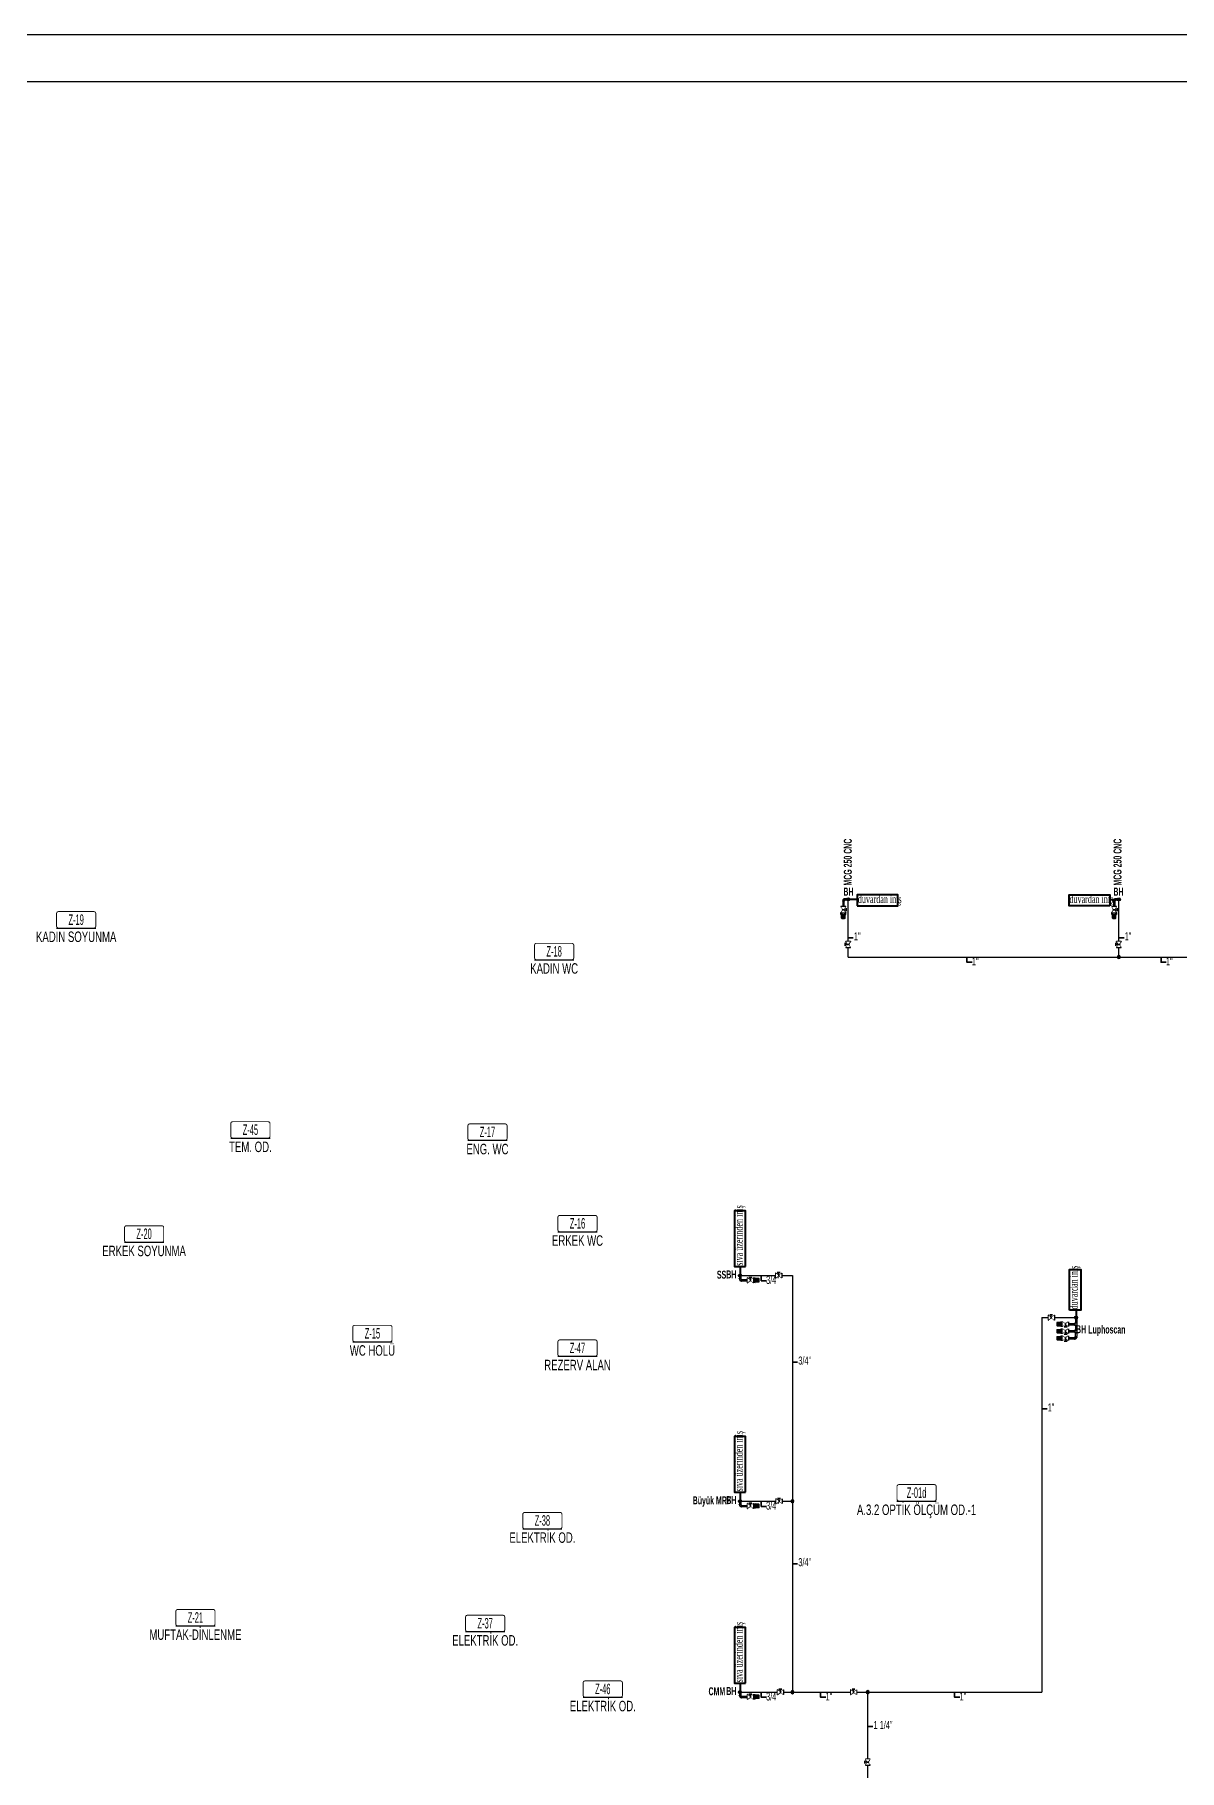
# Model space of a CAD drawing. Header units: centimetres. Extents: x 392964 to 515689, y 49661 to 58661.
# Drawn here: x 493120 to 495551, y 54975 to 58661 of the extents above; entities that cross this region are included whole.
import ezdxf
from ezdxf.enums import TextEntityAlignment as Align

# ---------------------------------------------------------------- set-up
doc = ezdxf.new("R2010")
doc.units = ezdxf.units.CM
doc.linetypes.add('MEDSISTEMBH_LINE', pattern=[1.5, 1.3, 0, -0.2])
for name, color, linetype in [('-M-MAHAL-DEBILER', 7, 'Continuous'), ('-M-MAHAL-ETIKET-NOT', 7, 'Continuous'), ('-M-MAHAL-ETIKET-NOTM', 7, 'Continuous'), ('-M-MAHAL-ETK-', 7, 'Continuous'), ('-M-MAHAL-HAVA-DEGISIM', 7, 'Continuous'), ('-M-MAHAL-NO', 7, 'Continuous'), ('-M-MAHAL-NOM', 7, 'Continuous'), ('RAKOR02', 132, 'Continuous'), ('vana-kuresel02', 2, 'Continuous')]:
    doc.layers.add(name, color=color, linetype=linetype)
for name, color, linetype, lineweight in [('0-KRCN-BAS HAVA', 101, 'BASINÇ HAVA', 35), ('0-KRCN-IST-KÜRESEL VANA', 4, 'Continuous', 25), ('0-KRCN-SHT-KÜRESEL VANA', 4, 'Continuous', 25), ('0-KRCN-Z-ANTET', 71, 'Continuous', 30), ('_MDS_0', 7, 'Continuous', 30), ('_MDS_BORU_22.00X1.00_BASINÇLI HAVA', 5, 'Continuous', 30), ('_MDS_DOWN-22.00X1.00', 5, 'Continuous', 30), ('_MDS_TEE', 7, 'Continuous', 30), ('MED.GAZ YAZI', 2, '0-A_LINE', 40)]:
    doc.layers.add(name, color=color, linetype=linetype, lineweight=lineweight)
doc.styles.add('-M-ISSO-TEXT-TTF', font='ARIALN.TTF')
doc.styles.add('-M-MHLETK-NOT', font='romans.shx', dxfattribs={"width": 0.7})
doc.styles.add('-M-MHLETK-TEXT', font='ARIALN.TTF', dxfattribs={"width": 0.7})
doc.styles.add('BAYBURT XREF$0$TIMES', font='times.ttf')
doc.styles.add('BORU', font='tahoma.ttf', dxfattribs={"width": 0.5})
doc.styles.add('ON', font='ARIALN.TTF', dxfattribs={"width": 0.8, "height": 6})
doc.styles.add('OYAK', font='arialbd.ttf')
doc.styles.get("Standard").update_dxf_attribs({"font": 'arial.ttf'})
doc.linetypes.add('0-A_LINE', pattern='A,100,-1.5,["A",BORU,S=9,R=0,X=0,Y=-4.5],-9,6', length=116.5)
doc.linetypes.add('BASINÇ HAVA', pattern='A,0.5,-0.2,["BH",Standard,S=0.1,R=0,X=-0.1,Y=-0.05],-0.2', length=0.9)

# ---------------------------------------------------------------- blocks, each defined once
blk = doc.blocks.new('M-MHLETK-YNG')
at = {"layer": '-M-MAHAL-ETK-', "color": 0}
for p, q in [((-2.08, 0), (2.08, 0)), ((-1.16, 0), (-1.16, 0))]:
    blk.add_line(p, q, dxfattribs=at)
blk.add_lwpolyline([(-1.88, 1.74, 0.1, 0.1, 0), (1.88, 1.74, 0.1, 0.1, -0.414214), (2.08, 1.54, 0.1, 0.1, 0), (2.08, 0.2, 0.1, 0.1, -0.414214), (1.88, 0, 0.1, 0.1, 0), (-1.88, 0, 0.1, 0.1, -0.414214), (-2.08, 0.2, 0.1, 0.1, 0), (-2.08, 1.54, 0.1, 0.1, -0.414214)], format="xyseb", close=True, dxfattribs=at)
at = {"layer": '-M-MAHAL-DEBILER', "color": 4, "style": '-M-MHLETK-NOT', "width": 0.5, "flags": 8}
blk.add_attdef('DEBIS', text='', height=0.4, dxfattribs=at).set_placement((-2.17, 2.15), align=Align.MIDDLE_CENTER)
at = {"layer": '-M-MAHAL-DEBILER', "color": 191, "style": '-M-MHLETK-NOT', "width": 0.5, "flags": 8}
blk.add_attdef('DEBIR', text='', height=0.4, dxfattribs=at).set_placement((-1.61, 2.15), align=Align.MIDDLE_CENTER)
at = {"layer": '-M-MAHAL-DEBILER', "color": 31, "style": '-M-MHLETK-NOT', "width": 0.5, "flags": 8}
blk.add_attdef('DEBIF', text='', height=0.4, dxfattribs=at).set_placement((1.59, 2.15), align=Align.MIDDLE_CENTER)
at = {"layer": '-M-MAHAL-DEBILER', "color": 1, "style": '-M-MHLETK-NOT', "width": 0.5, "flags": 8}
blk.add_attdef('DEBIE', text='', height=0.4, dxfattribs=at).set_placement((2.32, 2.15), align=Align.MIDDLE_CENTER)
at = {"layer": '-M-MAHAL-ETIKET-NOT', "color": 3}
for tag, height, style, width, flags, p in [('KIS', 0.04, '-M-MHLETK-NOT', 0.5, 9, (-2.59, 1.62)), ('ALAN', 0.04, '-M-MHLETK-NOT', 0.5, 9, (-2.58, 1.56)), ('RH', 0.04, '-M-MHLETK-NOT', 0.5, 9, (-2.39, 1.62)), ('YUKSEKLIK', 0.04, '-M-MHLETK-NOT', 0.5, 9, (-2.32, 1.56)), ('YAZ', 0.04, '-M-MHLETK-NOT', 0.5, 9, (-2.18, 1.62)), ('MAH-ADI', 1.11, '-M-ISSO-TEXT-TTF', 0.8, 8, (0, -0.93))]:
    blk.add_attdef(tag, text='', height=height, dxfattribs=dict(at, style=style, width=width, flags=flags)).set_placement(p, align=Align.MIDDLE_CENTER)
at = {"layer": '-M-MAHAL-ETIKET-NOT', "color": 3, "style": '-M-MHLETK-NOT', "width": 0.5, "flags": 9}
for tag, p, height in [('HL', (-2.62, 1.49), 0.0286), ('KLKTR', (-2.62, 1.42), 0.04), ('RDY-BOY1', (-2.61, 1.37), 0.0286), ('RDY-BOY2', (-2.61, 1.32), 0.0286), ('RDY-BOY3', (-2.61, 1.27), 0.0286), ('RDY-BOY4', (-2.61, 1.22), 0.0286), ('KON-BOY1', (-2.61, 1.14), 0.0286), ('KON-BOY2', (-2.61, 1.09), 0.0286), ('KON-BOY3', (-2.61, 1.04), 0.0286), ('FCU-TIP1', (-2.61, 0.96), 0.0286), ('FCU-TIP2', (-2.61, 0.91), 0.0286), ('FCU-TIP3', (-2.61, 0.86), 0.0286), ('VRV-TIP1', (-2.61, 0.76), 0.0286), ('VRV-TIP2', (-2.61, 0.71), 0.0286), ('HLA', (-2.52, 1.49), 0.0286), ('FCU-ADET1', (-2.52, 0.96), 0.0286), ('FCU-ADET2', (-2.52, 0.91), 0.0286), ('FCU-ADET3', (-2.52, 0.86), 0.0286), ('VRV-ADET1', (-2.52, 0.76), 0.0286), ('VRV-ADET2', (-2.52, 0.71), 0.0286), ('RDY-TIP1', (-2.5, 1.37), 0.0286), ('RDY-TIP2', (-2.5, 1.32), 0.0286), ('RDY-TIP3', (-2.5, 1.27), 0.0286), ('RDY-TIP4', (-2.5, 1.22), 0.0286), ('KON-TIP1', (-2.5, 1.14), 0.0286), ('KON-TIP2', (-2.5, 1.09), 0.0286), ('KON-TIP3', (-2.5, 1.04), 0.0286), ('FCU-KAP1', (-2.4, 0.96), 0.0286), ('FCU-KAP2', (-2.4, 0.91), 0.0286), ('FCU-KAP3', (-2.4, 0.86), 0.0286), ('VRV-KAP1', (-2.4, 0.76), 0.0286), ('VRV-KAP2', (-2.4, 0.71), 0.0286), ('RDY-ADET1', (-2.39, 1.37), 0.0286), ('RDY-ADET2', (-2.39, 1.32), 0.0286), ('RDY-ADET3', (-2.39, 1.27), 0.0286), ('RDY-ADET4', (-2.39, 1.22), 0.0286), ('KON-ADET1', (-2.39, 1.14), 0.0286), ('KON-ADET2', (-2.39, 1.09), 0.0286), ('KON-ADET3', (-2.39, 1.04), 0.0286), ('FCU-DUY1', (-2.27, 0.96), 0.0286), ('FCU-DUY2', (-2.27, 0.91), 0.0286), ('FCU-DUY3', (-2.27, 0.86), 0.0286), ('VRV-DUY1', (-2.27, 0.76), 0.0286), ('VRV-DUY2', (-2.27, 0.71), 0.0286), ('RDY-ISI1', (-2.27, 1.37), 0.0286), ('RDY-ISI2', (-2.27, 1.32), 0.0286), ('RDY-ISI3', (-2.27, 1.27), 0.0286), ('RDY-ISI4', (-2.27, 1.22), 0.0286), ('KON-ISI1', (-2.27, 1.14), 0.0286), ('KON-ISI2', (-2.27, 1.09), 0.0286), ('KON-ISI3', (-2.27, 1.04), 0.0286), ('SHG', (-2.23, 1.49), 0.0286), ('AHU', (-2.23, 1.44), 0.0286), ('FCU-SOG1', (-2.15, 0.96), 0.0286), ('FCU-SOG2', (-2.15, 0.91), 0.0286), ('FCU-SOG3', (-2.15, 0.86), 0.0286), ('VRV-SOG1', (-2.15, 0.76), 0.0286), ('VRV-SOG2', (-2.15, 0.71), 0.0286), ('LHG', (-2.13, 1.49), 0.0286), ('RDY-BNP1', (-2.1, 1.37), 0.0286), ('RDY-BNP2', (-2.1, 1.32), 0.0286), ('RDY-BNP3', (-2.1, 1.27), 0.0286), ('RDY-BNP4', (-2.1, 1.22), 0.0286), ('KON-BNP1', (-2.1, 1.14), 0.0286), ('KON-BNP2', (-2.1, 1.09), 0.0286), ('KON-BNP3', (-2.1, 1.04), 0.0286), ('HG', (-2.04, 1.49), 0.0286), ('FCU-ISI1', (-2.04, 0.96), 0.0286), ('FCU-ISI2', (-2.04, 0.91), 0.0286), ('FCU-ISI3', (-2.04, 0.86), 0.0286), ('VRV-ISI1', (-2.04, 0.76), 0.0286), ('VRV-ISI2', (-2.04, 0.71), 0.0286), ('HGA', (-1.96, 1.49), 0.0286), ('EF', (-1.96, 1.44), 0.0286), ('RDY-BNK1', (-1.96, 1.37), 0.0286), ('RDY-BNK2', (-1.96, 1.32), 0.0286), ('RDY-BNK3', (-1.96, 1.27), 0.0286), ('RDY-BNK4', (-1.96, 1.22), 0.0286), ('KON-BNK1', (-1.96, 1.14), 0.0286), ('KON-BNK2', (-1.96, 1.09), 0.0286), ('KON-BNK3', (-1.96, 1.04), 0.0286), ('FCU-DEBI1', (-1.95, 0.96), 0.0286), ('FCU-DEBI2', (-1.95, 0.91), 0.0286), ('FCU-DEBI3', (-1.95, 0.86), 0.0286), ('VRV-DEBI1', (-1.95, 0.76), 0.0286), ('VRV-DEBI2', (-1.95, 0.71), 0.0286), ('FCU-BNP1', (-1.83, 0.96), 0.0286), ('FCU-BNP2', (-1.83, 0.91), 0.0286), ('FCU-BNP3', (-1.83, 0.86), 0.0286), ('VRV-BNP1', (-1.83, 0.76), 0.0286), ('VRV-BNP2', (-1.83, 0.71), 0.0286), ('FCU-BNK1', (-1.61, 0.96), 0.0286), ('FCU-BNK2', (-1.61, 0.91), 0.0286), ('FCU-BNK3', (-1.61, 0.86), 0.0286), ('VRV-BNK1', (-1.61, 0.76), 0.0286), ('VRV-BNK2', (-1.61, 0.71), 0.0286)]:
    blk.add_attdef(tag, p, '', height=height, dxfattribs=at)
at = {"layer": '-M-MAHAL-ETIKET-NOTM', "color": 3, "style": '-M-ISSO-TEXT-TTF', "width": 0.8, "flags": 8}
blk.add_attdef('MAH-ADI2', text='', height=1.11, dxfattribs=at).set_placement((0, -2.55), align=Align.MIDDLE_CENTER)
at = {"layer": '-M-MAHAL-HAVA-DEGISIM', "style": '-M-MHLETK-NOT', "width": 0.5, "flags": 8}
for tag, p in [('HAVADEG', (0, 3.61)), ('HAVA', (0, 2.4))]:
    blk.add_attdef(tag, text='', height=0.6, dxfattribs=at).set_placement(p, align=Align.MIDDLE_CENTER)
at = {"layer": '-M-MAHAL-NO', "color": 7, "style": '-M-MHLETK-TEXT', "width": 0.6, "flags": 8}
blk.add_attdef('MAH-NO', text='', height=1.11, dxfattribs=at).set_placement((0, 0.89), align=Align.MIDDLE_CENTER)
at = {"layer": '-M-MAHAL-NOM', "color": 7, "style": '-M-MHLETK-TEXT', "width": 0.6, "flags": 8}
blk.add_attdef('MAH-NOM', text='', height=1.11, dxfattribs=at).set_placement((0, 0.89), align=Align.MIDDLE_CENTER)
blk = doc.blocks.new('TEE')
at = {"layer": '_MDS_TEE'}
h = blk.add_hatch(color=256, dxfattribs=at)
h.dxf.hatch_style = 1
edge = h.paths.add_edge_path()
edge.add_arc((0, 0), 50, 0, 360)
blk.add_circle((0, 0), 50, dxfattribs=at)
blk = doc.blocks.new('0-MEK-SHT-KÜRESELVANA')
at = {"layer": '0-KRCN-IST-KÜRESEL VANA'}
blk.add_hatch(color=256, dxfattribs=at).paths.add_polyline_path([(1.4, 0, 1), (-1.4, 0, 1)])
for p, q in [((-1.1, 0.9), (-4.2, 3)), ((-4.2, -3.1), (-4.2, 3)), ((-4.2, 3), (-4.2, -3.1)), ((-2.4, 4.6), (2.3, 4.6)), ((0, 4.6), (-2.4, 4.6)), ((0, 0), (0, 4.6)), ((2.3, 4.6), (0, 4.6)), ((1.1, 0.8), (4.3, 3)), ((4.3, -3.1), (4.3, 3)), ((4.3, 3), (4.3, -3.1)), ((-4.2, -3.1), (-1.1, -0.9)), ((4.3, -3.1), (1.1, -0.8))]:
    blk.add_line(p, q, dxfattribs=at)
for points in [[(-4.5, 3.7), (-5, 3.7), (-5, -3.8), (-4.5, -3.8)], [(4.6, 3.7), (5, 3.7), (5, -3.8), (4.6, -3.8)]]:
    blk.add_lwpolyline(points, close=True, dxfattribs=at)
blk.add_circle((0, 0), 1.42, dxfattribs=at)
blk.add_wipeout([(4.3, 3), (4.3, -3.1), (1.1, -0.9), (1.2, -0.8), (1.2, -0.7), (1.2, -0.7), (1.3, -0.6), (1.3, -0.5), (1.4, -0.4), (1.4, -0.3), (1.4, -0.2), (1.4, -0.1), (1.4, 0), (1.4, 0.1), (1.4, 0.2), (1.4, 0.2), (1.4, 0.3), (1.4, 0.4), (1.3, 0.5), (1.3, 0.6), (1.2, 0.7), (1.2, 0.7), (1.2, 0.8), (1.1, 0.8), (1.1, 0.9)]).dxf.layer = '0-KRCN-IST-KÜRESEL VANA'
blk.add_wipeout([(-4.2, 3), (-4.2, -3.1), (-1.1, -0.9), (-1.2, -0.8), (-1.2, -0.7), (-1.2, -0.7), (-1.3, -0.6), (-1.3, -0.5), (-1.4, -0.4), (-1.4, -0.3), (-1.4, -0.2), (-1.4, -0.1), (-1.4, 0), (-1.4, 0.1), (-1.4, 0.2), (-1.4, 0.2), (-1.4, 0.3), (-1.4, 0.4), (-1.3, 0.5), (-1.3, 0.6), (-1.2, 0.7), (-1.2, 0.7), (-1.2, 0.8), (-1.1, 0.8), (-1.1, 0.9)]).dxf.layer = '0-KRCN-IST-KÜRESEL VANA'
blk = doc.blocks.new('A$C6A0AA91C')
at = {"layer": 'RAKOR02', "ltscale": 0.2}
for p, q in [((0, -15), (0, 14)), ((1, 19), (12, 19)), ((1, 10), (12, 10)), ((13, -15), (13, 14)), ((13, -14), (13, 14)), ((16, 14), (13, 11)), ((13, -11), (13, 11)), ((26, 14), (16, 14)), ((16, -14), (16, 14)), ((26, -14), (26, 14)), ((29, 12), (26, 12)), ((37, 14), (29, 14)), ((29, -14), (29, 14)), ((37, -14), (37, 14)), ((40, 12), (37, 12)), ((43, 14), (40, 14)), ((40, -14), (40, 14)), ((43, -14), (43, 14)), ((43, 14), (46, 11)), ((46, -11), (46, 11)), ((12, -10), (1, -10)), ((12, -19), (1, -19)), ((16, -14), (13, -11)), ((26, -14), (16, -14)), ((29, -12), (26, -12)), ((37, -14), (29, -14)), ((40, -12), (37, -12)), ((43, -14), (40, -14)), ((43, -14), (46, -11))]:
    blk.add_line(p, q, dxfattribs=at)
for centre, radius, start, end in [((9, 15), 9.04, 150.1372, 209.8628), ((43, 0), 42.7, 166.3823, 193.6177), ((4, 15), 9.04, 330.1372, 29.8628), ((-29, 0), 42.7, 346.3823, 13.6177), ((9, -15), 9.04, 150.1372, 209.8628), ((4, -15), 9.04, 330.1372, 29.8628)]:
    blk.add_arc(centre, radius, start, end, dxfattribs=at)

msp = doc.modelspace()

# ---------------------------------------------------------------- hatches: boundary and pattern name
at = {"layer": '_MDS_DOWN-22.00X1.00'}
for points in [[(494847.4, 56821.4, -1), (494847.4, 56827.9, -1)], [(495422.4, 56821.4, 1), (495422.4, 56827.9, 1)], [(494621.2, 56025.6, -1), (494614.7, 56025.6, -1)], [(495328.4, 55936.2, 1), (495334.9, 55936.2, 1)], [(494621.2, 55546.2, -1), (494614.7, 55546.2, -1)], [(494621.2, 55140.7, -1), (494614.7, 55140.7, -1)]]:
    msp.add_hatch(color=256, dxfattribs=at).paths.add_polyline_path(points)

# ---------------------------------------------------------------- linework, layer by layer
at = {"layer": '0-KRCN-BAS HAVA', "color": 4, "ltscale": 150}
for points in [[(494847.4, 56743), (494858.3, 56743)], [(495422.4, 56743), (495433.4, 56743)], [(495110.9, 56691.2), (495099.9, 56691.2), (495099.9, 56702.2)], [(495522.9, 56691.2), (495512, 56691.2), (495512, 56702.2)], [(494673.9, 56014.6), (494662.9, 56014.6), (494662.9, 56025.6)], [(494729.3, 55841.8), (494740.3, 55841.8)], [(495258.9, 55742.3), (495269.9, 55742.3)], [(494673.9, 55535.2), (494662.9, 55535.2), (494662.9, 55546.2)], [(494729.3, 55413.6), (494740.3, 55413.6)], [(494673.9, 55129.7), (494662.9, 55129.7), (494662.9, 55140.7)], [(494800.1, 55129.7), (494789.2, 55129.7), (494789.2, 55140.7)], [(495084.6, 55129.7), (495073.6, 55129.7), (495073.6, 55140.7)], [(494889.1, 55067.7), (494900.1, 55067.7)]]:
    msp.add_lwpolyline(points, dxfattribs=at)
at = {"layer": '0-KRCN-Z-ANTET'}
for points in [[(392964.1, 49661.3), (515688.8, 49661.3), (515688.8, 58661.3), (392964.1, 58661.3)], [(470564.1, 49761.3), (502064.1, 49761.3), (502064.1, 58561.3), (470564.1, 58561.3)]]:
    msp.add_lwpolyline(points, close=True, dxfattribs=at)
at = {"layer": '_MDS_BORU_22.00X1.00_BASINÇLI HAVA', "linetype": 'MEDSISTEMBH_LINE', "ltscale": 80}
for p, q in [((494840.2, 56826.4), (494841.3, 56826.4)), ((494840.2, 56822.7), (494840.2, 56826.4)), ((494840.2, 56822.7), (494841.3, 56822.7)), ((494841.3, 56822.7), (494841.3, 56826.4)), ((494844.7, 56825.9), (494841.3, 56825.9)), ((494844.7, 56823.2), (494841.3, 56823.2)), ((494847.4, 56702.2), (494847.4, 56824.6)), ((495415.2, 56826.4), (495416.4, 56826.4)), ((495415.2, 56822.7), (495415.2, 56826.4)), ((495415.2, 56822.7), (495416.4, 56822.7)), ((495416.4, 56822.7), (495416.4, 56826.4)), ((495419.7, 56825.9), (495416.4, 56825.9)), ((495419.7, 56823.2), (495416.4, 56823.2)), ((495422.4, 56702.2), (495422.4, 56824.6)), ((494847.4, 56702.2), (496156.5, 56702.2)), ((494616.2, 56018.4), (494616.2, 56019.5)), ((494619.9, 56019.5), (494616.2, 56019.5)), ((494619.9, 56018.4), (494616.2, 56018.4)), ((494616.7, 56022.9), (494616.7, 56019.5)), ((494618, 56025.6), (494729.3, 56025.6)), ((494619.4, 56022.9), (494619.4, 56019.5)), ((494619.9, 56018.4), (494619.9, 56019.5)), ((494729.3, 56025.6), (494729.3, 55140.7)), ((495258.9, 55936.2), (495258.9, 55140.7)), ((495258.9, 55936.2), (495331.7, 55936.2)), ((495330.3, 55933.8), (495330.3, 55926)), ((495333, 55933.8), (495333, 55926)), ((495328.2, 55909.4), (495329.3, 55909.4)), ((495328.2, 55905.7), (495328.2, 55909.4)), ((495328.2, 55905.7), (495329.3, 55905.7)), ((495328.2, 55894.4), (495329.3, 55894.4)), ((495328.2, 55890.7), (495328.2, 55894.4)), ((495328.2, 55890.7), (495329.3, 55890.7)), ((495329.3, 55905.7), (495329.3, 55909.4)), ((495329.3, 55890.7), (495329.3, 55894.4)), ((495330, 55891.2), (495329.3, 55891.2)), ((495330.3, 55896), (495330.3, 55904.1)), ((494616.2, 55539), (494616.2, 55540.2)), ((494619.9, 55540.2), (494616.2, 55540.2)), ((494619.9, 55539), (494616.2, 55539)), ((494616.7, 55543.5), (494616.7, 55540.2)), ((494618, 55546.2), (494729.3, 55546.2)), ((494619.4, 55543.5), (494619.4, 55540.2)), ((494619.9, 55539), (494619.9, 55540.2)), ((494616.2, 55133.5), (494616.2, 55134.6)), ((494619.9, 55134.6), (494616.2, 55134.6)), ((494619.9, 55133.5), (494616.2, 55133.5)), ((494616.7, 55138), (494616.7, 55134.6)), ((494618, 55140.7), (495258.9, 55140.7)), ((494619.4, 55138), (494619.4, 55134.6)), ((494619.9, 55133.5), (494619.9, 55134.6)), ((494889.1, 52715.8), (494889.1, 55140.7))]:
    msp.add_line(p, q, dxfattribs=at)
for centre, radius, start, end in [((495329.3, 55909.9), 1, 270, 0), ((495329.3, 55905.2), 1, 0, 90), ((495329.3, 55894.9), 1, 270, 0), ((495330, 55894.2), 3, 270, 360)]:
    msp.add_arc(centre, radius, start, end, dxfattribs=at)
at = {"layer": '_MDS_DOWN-22.00X1.00'}
for centre in [(494847.4, 56824.6), (495422.4, 56824.6), (494618, 56025.6), (495331.7, 55936.2), (494618, 55546.2), (494618, 55140.7)]:
    msp.add_circle(centre, 3.25, dxfattribs=at)
at = {"layer": 'MED.GAZ YAZI', "color": 2, "ltscale": 50}
for p, q in [((494866.5, 56824.6), (494850.6, 56824.6)), ((495403.3, 56824.6), (495419.2, 56824.6)), ((494618, 56044.7), (494618, 56028.8)), ((495331.7, 55952.1), (495331.7, 55936.2)), ((494618, 55565.3), (494618, 55549.5)), ((494618, 55159.8), (494618, 55143.9))]:
    msp.add_line(p, q, dxfattribs=at)
for points in [[(494866.5, 56810.9), (494953, 56810.9), (494953, 56834.3), (494866.5, 56834.3)], [(495403.3, 56810.9), (495316.8, 56810.9), (495316.8, 56834.3), (495403.3, 56834.3)], [(494629.7, 56044.7), (494629.7, 56163.2), (494606.3, 56163.2), (494606.3, 56044.7)], [(495318, 55952.1), (495318, 56038.6), (495341.4, 56038.6), (495341.4, 55952.1)], [(494629.7, 55565.3), (494629.7, 55683.8), (494606.3, 55683.8), (494606.3, 55565.3)], [(494629.7, 55159.8), (494629.7, 55278.3), (494606.3, 55278.3), (494606.3, 55159.8)]]:
    msp.add_lwpolyline(points, close=True, dxfattribs=at)

# ---------------------------------------------------------------- block references
at = {"layer": '-M-MAHAL-ETK-', "xscale": 20, "yscale": 20, "zscale": 20}
for p, values in [((493208.3, 56763.8), {'MAH-NO': 'Z-19', 'MAH-ADI': 'KADIN SOYUNMA'}), ((494223.3, 56696.5), {'MAH-NO': 'Z-18', 'MAH-ADI': 'KADIN WC'}), ((493578.3, 56317.6), {'MAH-NO': 'Z-45', 'MAH-ADI': 'TEM. OD.'}), ((494081.7, 56312.9), {'MAH-NO': 'Z-17', 'MAH-ADI': 'ENG. WC'}), ((494272.9, 56118.6), {'MAH-NO': 'Z-16', 'MAH-ADI': 'ERKEK WC'}), ((493352.5, 56096.5), {'MAH-NO': 'Z-20', 'MAH-ADI': 'ERKEK SOYUNMA'}), ((493837.4, 55885.1), {'MAH-NO': 'Z-15', 'MAH-ADI': 'WC HOLÜ'}), ((494272.9, 55854.1), {'MAH-NO': 'Z-47', 'MAH-ADI': 'REZERV ALAN'}), ((494992.9, 55546.7), {'MAH-NO': 'Z-01d', 'MAH-ADI': 'A.3.2 OPTİK ÖLÇÜM OD.-1'}), ((494198.3, 55487.6), {'MAH-NO': 'Z-38', 'MAH-ADI': 'ELEKTRİK OD.'}), ((493461.5, 55281.5), {'MAH-NO': 'Z-21', 'MAH-ADI': 'MUFTAK-DİNLENME'}), ((494076.8, 55269.3), {'MAH-NO': 'Z-37', 'MAH-ADI': 'ELEKTRİK OD.'}), ((494326.6, 55129.8), {'MAH-NO': 'Z-46', 'MAH-ADI': 'ELEKTRİK OD.'})]:
    msp.add_blockref('M-MHLETK-YNG', p, dxfattribs=at).add_auto_attribs(values)
at = {"layer": '_MDS_TEE', "xscale": -0.065, "yscale": 0.065, "zscale": 0.065}
for p, rotation in [((495422.4, 56702.2), 89.99999999999993), ((494729.3, 55546.2), 89.99999999999993), ((494729.3, 55140.7), 89.99999999999993), ((494889.1, 55140.7), 89.99999999999991)]:
    msp.add_blockref('TEE', p, dxfattribs=dict(at, rotation=rotation))
at = {"layer": 'vana-kuresel02', "ltscale": 0.5, "xscale": 0.2603184883086871, "yscale": 0.2603184883086871, "zscale": 0.2603184883086871}
for p, rotation in [((494837.3, 56795.9), 270), ((495412.3, 56795.9), 270), ((495302.5, 55907.6), 180)]:
    msp.add_blockref('A$C6A0AA91C', p, dxfattribs=dict(at, rotation=rotation))
for p in [(494646.7, 56015.5), (494646.7, 55536.1), (494646.7, 55130.6)]:
    msp.add_blockref('A$C6A0AA91C', p, dxfattribs=at)

# ---------------------------------------------------------------- texts
at = {"layer": '0-KRCN-BAS HAVA', "color": 4, "ltscale": 150, "style": 'ON', "width": 0.8}
for s, p in [('1"', (494859.9, 56737.7)), ('1"', (495434.9, 56737.7)), ('1"', (495110.4, 56684.5)), ('1"', (495522.5, 56684.5)), ('3/4"', (494673.4, 56007.9)), ('3/4"', (494741.8, 55836.5)), ('1"', (495271.4, 55737)), ('3/4"', (494673.4, 55528.5)), ('3/4"', (494741.8, 55408.3)), ('3/4"', (494673.4, 55123)), ('1"', (494799.6, 55123)), ('1"', (495084.1, 55123)), ('1 1/4"', (494901.6, 55062.4))]:
    msp.add_text(s, height=17, dxfattribs=at).set_placement(p)
at = {"layer": '_MDS_0', "color": 61, "style": 'OYAK', "width": 0.5}
for p in [(494860.5, 56853.9), (495433.2, 56853.9)]:
    msp.add_text('MCG 250 CNC     ', height=17, rotation=90, dxfattribs=at).set_placement(p, align=Align.BOTTOM_LEFT)
at = {"layer": '_MDS_0', "style": 'OYAK', "width": 0.5}
for p in [(494848.2, 56827.4), (495421.6, 56827.4), (494599.5, 56014.4), (495342.2, 55898), (494599.5, 55535), (494599.5, 55129.4)]:
    msp.add_text('BH', height=17, dxfattribs=at).set_placement(p, align=Align.BOTTOM_CENTER)
at = {"layer": '_MDS_0', "color": 61, "style": 'OYAK', "width": 0.5}
for s, p in [('SSI ', (494568.9, 56013.8)), ('Luphoscan', (495357.5, 55897.4)), ('Büyük MRF', (494517.5, 55534.4)), ('CMM', (494551.1, 55128.9))]:
    msp.add_text(s, height=17, dxfattribs=at).set_placement(p, align=Align.BOTTOM_LEFT)
at = {"layer": 'MED.GAZ YAZI', "color": 2, "ltscale": 50, "style": 'BAYBURT XREF$0$TIMES', "width": 0.6}
for p in [(494868.3, 56816.8), (495317.6, 56816.8)]:
    msp.add_text('duvardan iniş', height=17, dxfattribs=at).set_placement(p)
for s, p in [('sıva üzerinden iniş', (494623.8, 56046.4)), ('duvardan iniş', (495335.1, 55953.8)), ('sıva üzerinden iniş', (494623.8, 55567.1)), ('sıva üzerinden iniş', (494623.8, 55161.5))]:
    msp.add_text(s, height=17, rotation=90, dxfattribs=at).set_placement(p)

# ---------------------------------------------------------------- next in the draw order: block references
at = {"layer": '0-KRCN-SHT-KÜRESEL VANA', "xscale": 1.333333333333333, "yscale": 1.333333333333333, "zscale": 1.333333333333333}
for p, rotation in [((494837.4, 56802.6), 270), ((495412.4, 56802.6), 270), ((494847.4, 56729), 90), ((495422.4, 56729), 90), ((495309.2, 55907.5), 180), ((494889.1, 54992), 90)]:
    msp.add_blockref('0-MEK-SHT-KÜRESELVANA', p, dxfattribs=dict(at, rotation=rotation))
for p in [(494640, 56015.5), (494700.2, 56025.6), (495278.8, 55936.2), (494640, 55536.2), (494701, 55546.2), (494640, 55130.6), (494703.8, 55140.7), (494859, 55140.7)]:
    msp.add_blockref('0-MEK-SHT-KÜRESELVANA', p, dxfattribs=at)

# ---------------------------------------------------------------- next in the draw order: linework, layer by layer
at = {"layer": '_MDS_BORU_22.00X1.00_BASINÇLI HAVA', "linetype": 'MEDSISTEMBH_LINE', "ltscale": 80}
for p, q in [((494835.5, 56821.7), (494835.5, 56820.6)), ((494835.5, 56821.7), (494839.2, 56821.7)), ((494835.5, 56820.6), (494839.2, 56820.6)), ((494836, 56820.6), (494836, 56809.2)), ((494838.7, 56820.6), (494838.7, 56809.2)), ((494839.2, 56821.7), (494839.2, 56820.6)), ((495410.5, 56821.7), (495410.5, 56820.6)), ((495410.5, 56821.7), (495414.2, 56821.7)), ((495410.5, 56820.6), (495414.2, 56820.6)), ((495411, 56820.6), (495411, 56809.2)), ((495413.7, 56820.6), (495413.7, 56809.2)), ((495414.2, 56821.7), (495414.2, 56820.6)), ((494620.9, 56017.4), (494622, 56017.4)), ((494620.9, 56013.7), (494620.9, 56017.4)), ((494620.9, 56013.7), (494622, 56013.7)), ((494622, 56013.7), (494622, 56017.4)), ((494622, 56016.9), (494633.4, 56016.9)), ((494622, 56014.2), (494633.4, 56014.2)), ((495315.8, 55908.9), (495328.2, 55908.9)), ((495315.8, 55906.2), (495328.2, 55906.2)), ((495328.2, 55924.4), (495329.3, 55924.4)), ((495328.2, 55920.7), (495328.2, 55924.4)), ((495328.2, 55920.7), (495329.3, 55920.7)), ((495329.3, 55920.7), (495329.3, 55924.4)), ((494620.9, 55538), (494622, 55538)), ((494620.9, 55534.3), (494620.9, 55538)), ((494620.9, 55534.3), (494622, 55534.3)), ((494622, 55534.3), (494622, 55538)), ((494622, 55537.5), (494633.4, 55537.5)), ((494622, 55534.8), (494633.4, 55534.8)), ((494620.9, 55132.5), (494622, 55132.5)), ((494620.9, 55128.8), (494620.9, 55132.5)), ((494620.9, 55128.8), (494622, 55128.8)), ((494622, 55128.8), (494622, 55132.5)), ((494622, 55132), (494633.4, 55132)), ((494622, 55129.3), (494633.4, 55129.3))]:
    msp.add_line(p, q, dxfattribs=at)
for centre, radius, start, end in [((494840.2, 56821.7), 4.2, 90, 180), ((494840.2, 56821.7), 1.5, 90, 180), ((495415.2, 56821.7), 4.2, 90, 180), ((495415.2, 56821.7), 1.5, 90, 180), ((494620.9, 56018.4), 4.2, 180, 270), ((494620.9, 56018.4), 1.5, 180, 270), ((495329.3, 55924.9), 1, 270, 0), ((495329.3, 55920.2), 1, 0, 90), ((494620.9, 55539), 4.2, 180, 270), ((494620.9, 55539), 1.5, 180, 270), ((494620.9, 55133.5), 4.2, 180, 270), ((494620.9, 55133.5), 1.5, 180, 270)]:
    msp.add_arc(centre, radius, start, end, dxfattribs=at)

# ---------------------------------------------------------------- next in the draw order: block references
at = {"layer": 'vana-kuresel02', "ltscale": 0.5, "xscale": 0.2603184883086871, "yscale": 0.2603184883086871, "zscale": 0.2603184883086871, "rotation": 180}
for p in [(495302.5, 55922.6), (495302.5, 55892.6)]:
    msp.add_blockref('A$C6A0AA91C', p, dxfattribs=at)

# ---------------------------------------------------------------- next in the draw order: block references
at = {"layer": '0-KRCN-SHT-KÜRESEL VANA', "xscale": 1.333333333333333, "yscale": 1.333333333333333, "zscale": 1.333333333333333, "rotation": 180}
msp.add_blockref('0-MEK-SHT-KÜRESELVANA', (495309.2, 55892.5), dxfattribs=at)

# ---------------------------------------------------------------- next in the draw order: linework, layer by layer
at = {"layer": '_MDS_BORU_22.00X1.00_BASINÇLI HAVA', "linetype": 'MEDSISTEMBH_LINE', "ltscale": 80}
for p, q in [((495315.8, 55893.9), (495328.2, 55893.9)), ((495315.8, 55891.2), (495328.2, 55891.2)), ((495329.8, 55911), (495329.8, 55909.9)), ((495329.8, 55911), (495333.5, 55911)), ((495329.8, 55909.9), (495333.5, 55909.9)), ((495329.8, 55904.1), (495329.8, 55905.2)), ((495329.8, 55905.2), (495333.5, 55905.2)), ((495329.8, 55904.1), (495333.5, 55904.1)), ((495329.8, 55894.9), (495329.8, 55896)), ((495329.8, 55896), (495333.5, 55896)), ((495329.8, 55894.9), (495333.5, 55894.9)), ((495333, 55909.9), (495333, 55905.2)), ((495333, 55904.1), (495333, 55896)), ((495333, 55894.9), (495333, 55894.2)), ((495333.5, 55911), (495333.5, 55909.9)), ((495333.5, 55904.1), (495333.5, 55905.2)), ((495333.5, 55894.9), (495333.5, 55896))]:
    msp.add_line(p, q, dxfattribs=at)

# ---------------------------------------------------------------- next in the draw order: block references
at = {"layer": '0-KRCN-SHT-KÜRESEL VANA', "xscale": 1.333333333333333, "yscale": 1.333333333333333, "zscale": 1.333333333333333, "rotation": 180}
msp.add_blockref('0-MEK-SHT-KÜRESELVANA', (495309.2, 55922.5), dxfattribs=at)

# ---------------------------------------------------------------- next in the draw order: linework, layer by layer
at = {"layer": '_MDS_BORU_22.00X1.00_BASINÇLI HAVA', "linetype": 'MEDSISTEMBH_LINE', "ltscale": 80}
for p, q in [((495329.8, 55926), (495329.8, 55924.9)), ((495329.8, 55926), (495333.5, 55926)), ((495329.8, 55924.9), (495333.5, 55924.9)), ((495333, 55924.9), (495333, 55920.2)), ((495333.5, 55926), (495333.5, 55924.9)), ((495315.8, 55923.9), (495328.2, 55923.9)), ((495315.8, 55921.2), (495328.2, 55921.2)), ((495329.8, 55919.1), (495329.8, 55920.2)), ((495329.8, 55920.2), (495333.5, 55920.2)), ((495329.8, 55919.1), (495333.5, 55919.1)), ((495330.3, 55919.1), (495330.3, 55911)), ((495333, 55919.1), (495333, 55911)), ((495333.5, 55919.1), (495333.5, 55920.2))]:
    msp.add_line(p, q, dxfattribs=at)

doc.saveas('drawing.dxf')
